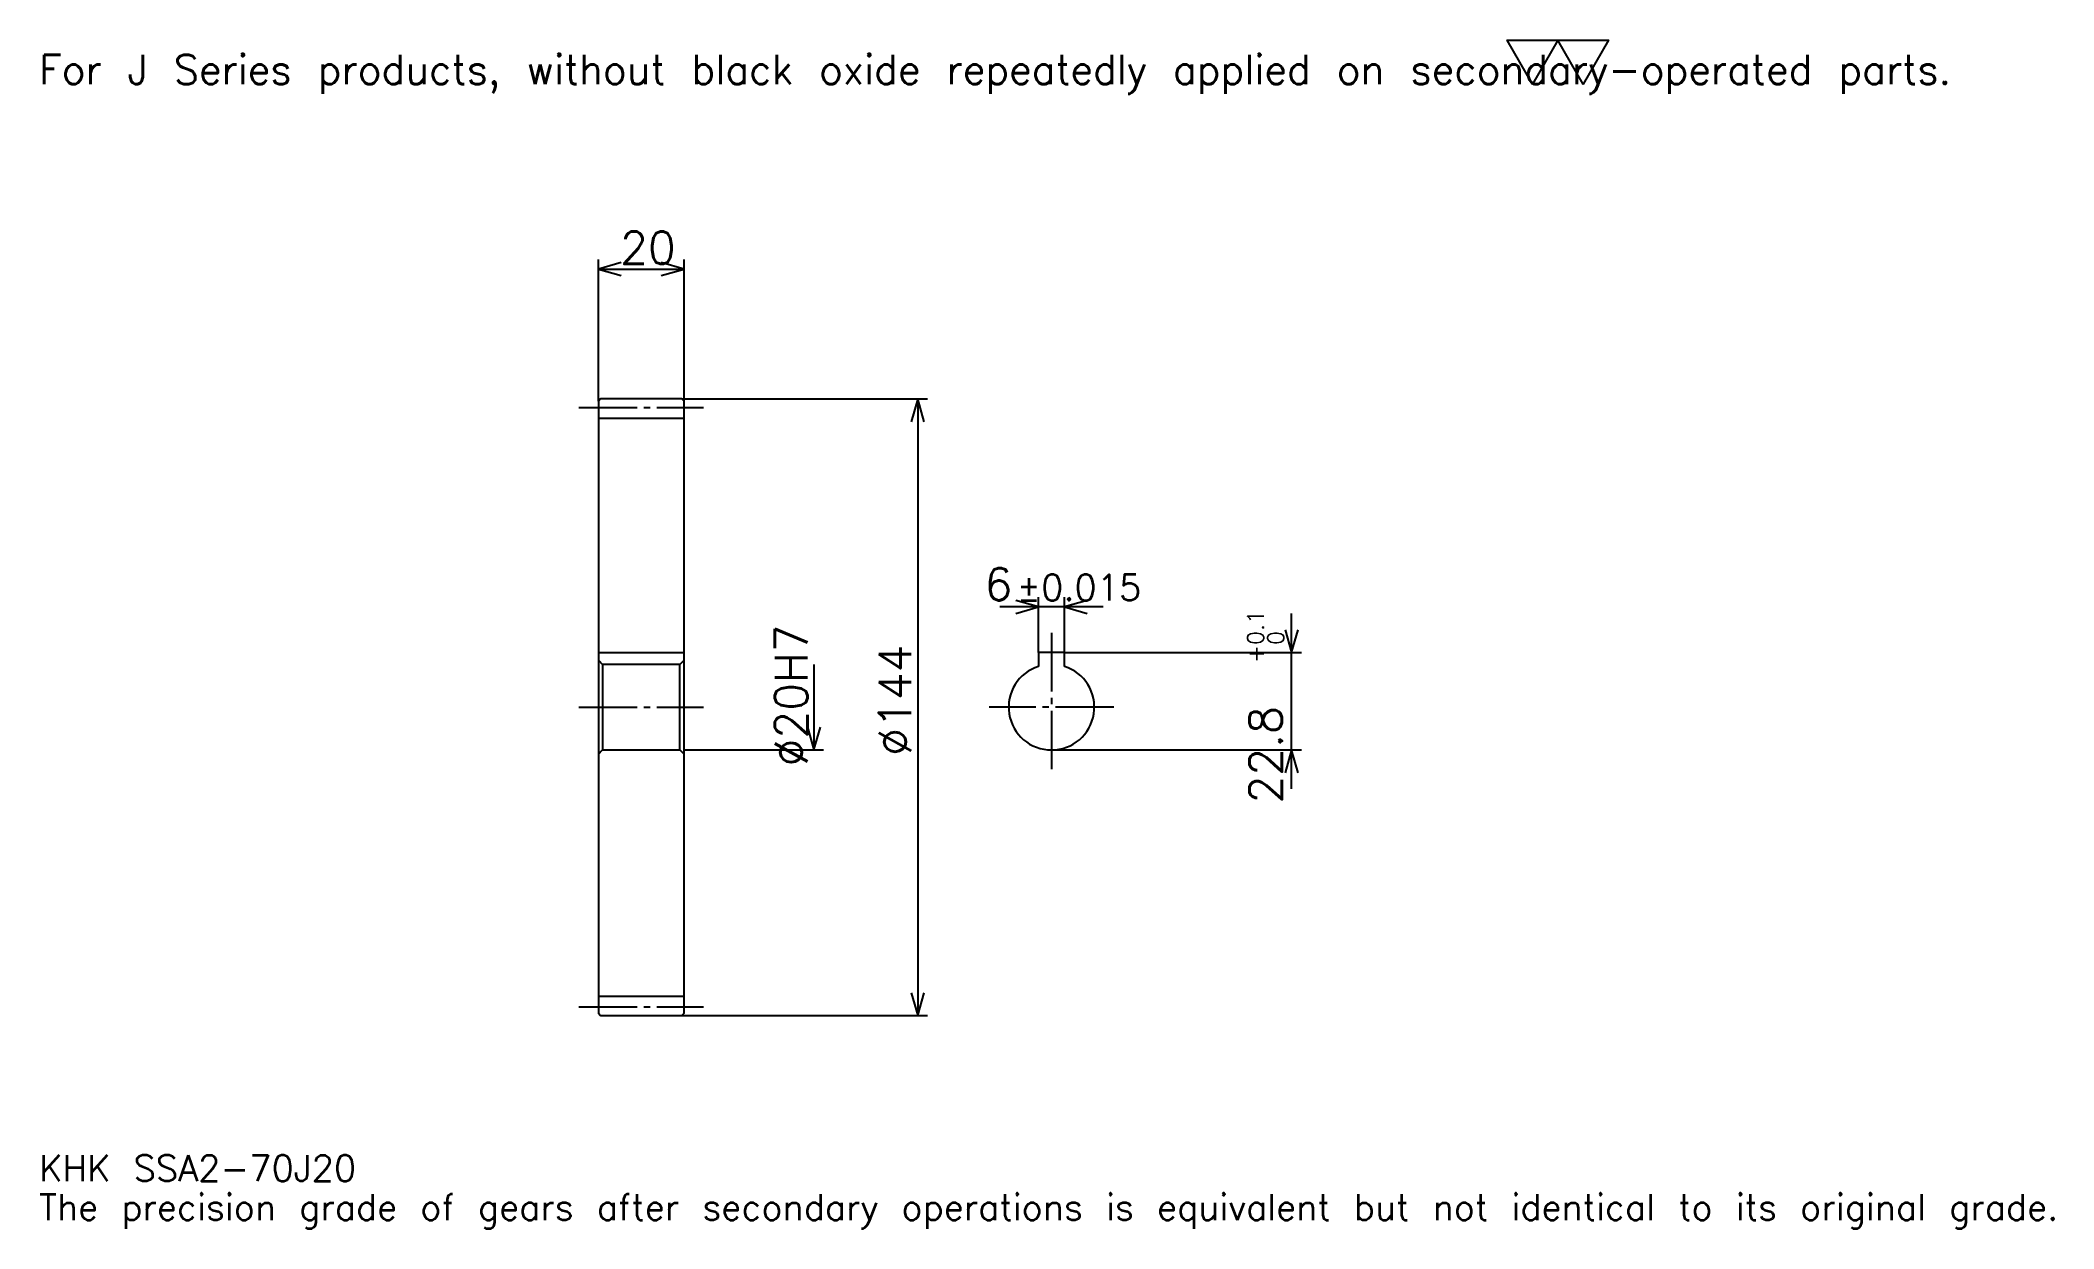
# Model space of a CAD drawing. Extents: x 15 to 486, y 6 to 283.
import ezdxf

# ---------------------------------------------------------------- set-up
doc = ezdxf.new("R2010")
doc.units = 0
doc.linetypes.add('DASHDOT', pattern=[18.195651, 13.646739, -1.516304, 1.516304, -1.516304])
doc.layers.get('0').update_dxf_attribs({"linetype": 'CONTINUOUS'})
doc.layers.add('DASHDOT', color=6, linetype='DASHDOT')
doc.styles.add('KANJI', font='TXT', dxfattribs={"bigfont": 'BIGFONT'})

msp = doc.modelspace()

# ---------------------------------------------------------------- linework, layer by layer
at = {"color": 5}
for p, q in [((145.744568, 199.394028), (145.744568, 231.994568)), ((165.744568, 199.394028), (165.744568, 231.994568)), ((145.744568, 229.720123), (165.744568, 229.720123)), ((145.744568, 198.894028), (145.744568, 199.394028)), ((165.244568, 199.394028), (165.744568, 199.394028)), ((165.744568, 199.394028), (222.605988, 199.394028)), ((165.744568, 198.894028), (165.744568, 199.394028)), ((220.331528, 199.394028), (220.331528, 55.394028)), ((263.657593, 150.808167), (239.46196, 150.808167)), ((248.559784, 140.194031), (248.559784, 153.082611)), ((254.559784, 140.194031), (254.559784, 153.082611)), ((307.630432, 108.296204), (307.630432, 149.291855)), ((196.070648, 137.394028), (196.070648, 117.394028)), ((254.559784, 140.194031), (309.904907, 140.194031)), ((165.744568, 117.394028), (198.345108, 117.394028)), ((251.559784, 117.394028), (309.904907, 117.394028)), ((165.244568, 55.394028), (165.744568, 55.394028)), ((165.744568, 55.394028), (222.605988, 55.394028))]:
    msp.add_line(p, q, dxfattribs=at)
at = {"color": 4}
for p, q in [((145.744568, 194.894028), (165.744568, 194.894028)), ((145.744568, 140.194031), (165.744568, 140.194031)), ((165.744568, 138.394028), (164.744568, 137.394028)), ((145.744568, 116.394028), (146.744568, 117.394028)), ((165.744568, 116.394028), (164.744568, 117.394028)), ((145.744568, 59.894028), (165.744568, 59.894028))]:
    msp.add_line(p, q, dxfattribs=at)
at = {"color": 7}
msp.add_lwpolyline([(363.913055, 272.934784), (357.999481, 283.184998), (381.653809, 283.184998), (375.740234, 272.934784), (369.82663, 283.184998), (363.913055, 272.934784)], dxfattribs=at)
at = {"color": 5}
for points in [[(151.051636, 231.23642), (145.744568, 229.720123), (151.051636, 228.203812)], [(160.4375, 228.203812), (165.744568, 229.720123), (160.4375, 231.23642)], [(221.847839, 194.08696), (220.331528, 199.394028), (218.815216, 194.08696)], [(243.252716, 149.291855), (248.559784, 150.808167), (243.252716, 152.324463)], [(259.866852, 152.324463), (254.559784, 150.808167), (259.866852, 149.291855)], [(306.114136, 145.501099), (307.630432, 140.194031), (309.146729, 145.501099)], [(194.554352, 122.701096), (196.070648, 117.394028), (197.58696, 122.701096)], [(309.146729, 112.08696), (307.630432, 117.394028), (306.114136, 112.08696)], [(218.815216, 60.701096), (220.331528, 55.394028), (221.847839, 60.701096)]]:
    msp.add_lwpolyline(points, dxfattribs=at)
at = {"color": 4}
for points in [[(145.744568, 116.394028), (145.744568, 55.894028), (146.244568, 55.394028), (165.244568, 55.394028), (165.744568, 55.894028), (165.744568, 198.894028), (165.244568, 199.394028), (146.244568, 199.394028), (145.744568, 198.894028), (145.744568, 116.394028)], [(145.744568, 138.394028), (146.744568, 137.394028), (146.744568, 117.394028), (164.744568, 117.394028), (164.744568, 137.394028), (146.744568, 137.394028)], [(254.559784, 136.933426), (254.559784, 140.194031), (248.559784, 140.194031), (248.559784, 136.933426)]]:
    msp.add_lwpolyline(points, dxfattribs=at)
msp.add_arc((251.559784, 127.394028), 10, 107.45760275, 72.54239725, dxfattribs=at)
at = {"layer": 'DASHDOT', "color": 7}
for p, q in [((141.195648, 197.394028), (170.293488, 197.394028)), ((251.559784, 144.742935), (251.559784, 112.845116)), ((141.195648, 127.394028), (170.293488, 127.394028)), ((266.108704, 127.394028), (237.010864, 127.394028)), ((141.195648, 57.394028), (170.293488, 57.394028))]:
    msp.add_line(p, q, dxfattribs=at)

# ---------------------------------------------------------------- texts
at = {"color": 7, "style": 'KANJI'}
for s, height, p in [('For J Series products, without black oxide repeatedly applied on secondary-operated parts.', 6.82337, (15.163043, 272.934784)), ('20', 7.581522, (150.816574, 230.933167)), ('6', 7.581522, (235.910019, 152.324463)), ('%%p0.015', 6.065217, (243.414795, 152.324463)), ('KHK SSA2-70J20', 6.065217, (15.163043, 16.679348)), ('The precision grade of gears after secondary operations is equivalent but not identical to its original grade.', 6.065217, (15.163043, 7.581522))]:
    msp.add_text(s, height=height, dxfattribs=at).set_placement(p)
for s, height, p in [('0.1', 3.790761, (301.110321, 141.95787)), ('%%c20H7', 7.581522, (194.554352, 113.557755)), ('%%c144', 7.581522, (218.815216, 116.021744)), ('+', 3.790761, (301.110321, 137.712219)), ('0', 3.790761, (305.810852, 141.95787)), ('22.8', 7.581522, (305.355957, 104.896393))]:
    msp.add_text(s, height=height, rotation=90, dxfattribs=at).set_placement(p)

doc.saveas('drawing.dxf')
